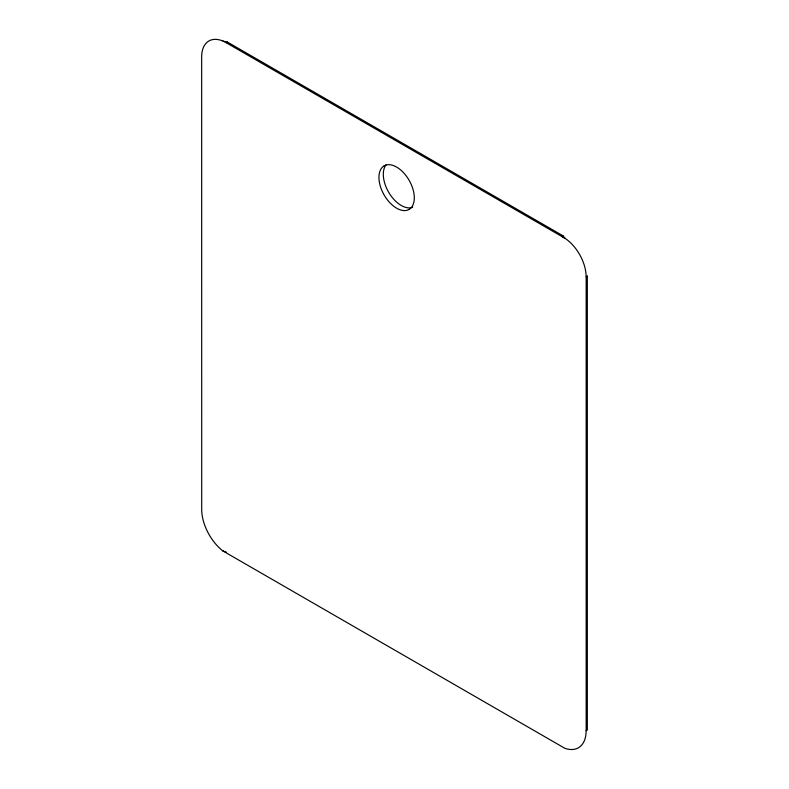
<?xml version="1.0" encoding="UTF-8"?>
<svg xmlns="http://www.w3.org/2000/svg" width="789" height="789" viewBox="0 0 789 789"><rect width="100%" height="100%" fill="white"/><g stroke="black" fill="none" stroke-linecap="round" stroke-linejoin="round"><path stroke-width="1.18" d="M222.952 551.018A36.353 20.987 60 0 1 201.708 509.388L201.668 57.074A34.854 20.119 60 0 1 222.991 41.058L226.206 42.714L227.37 42.034L563.099 235.872L565.023 238.317A32.122 18.551 60 0 1 586.119 276.752M563.099 235.872L561.936 236.542L565.023 238.317L226.206 42.714M223.001 41.107L227.37 42.034M226.265 552.172L222.962 550.978L564.835 748.288A37.201 21.481 60 0 0 586.119 730.673M412.647 207.28A25.218 14.557 60 0 1 388.198 191.431A25.593 14.774 60 0 1 385.979 164.931M409.136 209.401A24.913 14.38 60 0 1 384.115 194.952A25.287 14.597 60 0 1 384.125 165.877M384.115 165.868A24.913 14.38 60 0 1 409.136 180.316A25.287 14.597 60 0 1 409.126 209.391M587.332 276.101L586.168 276.771L586.168 730.693L587.332 730.022L587.332 276.101"/></g></svg>
